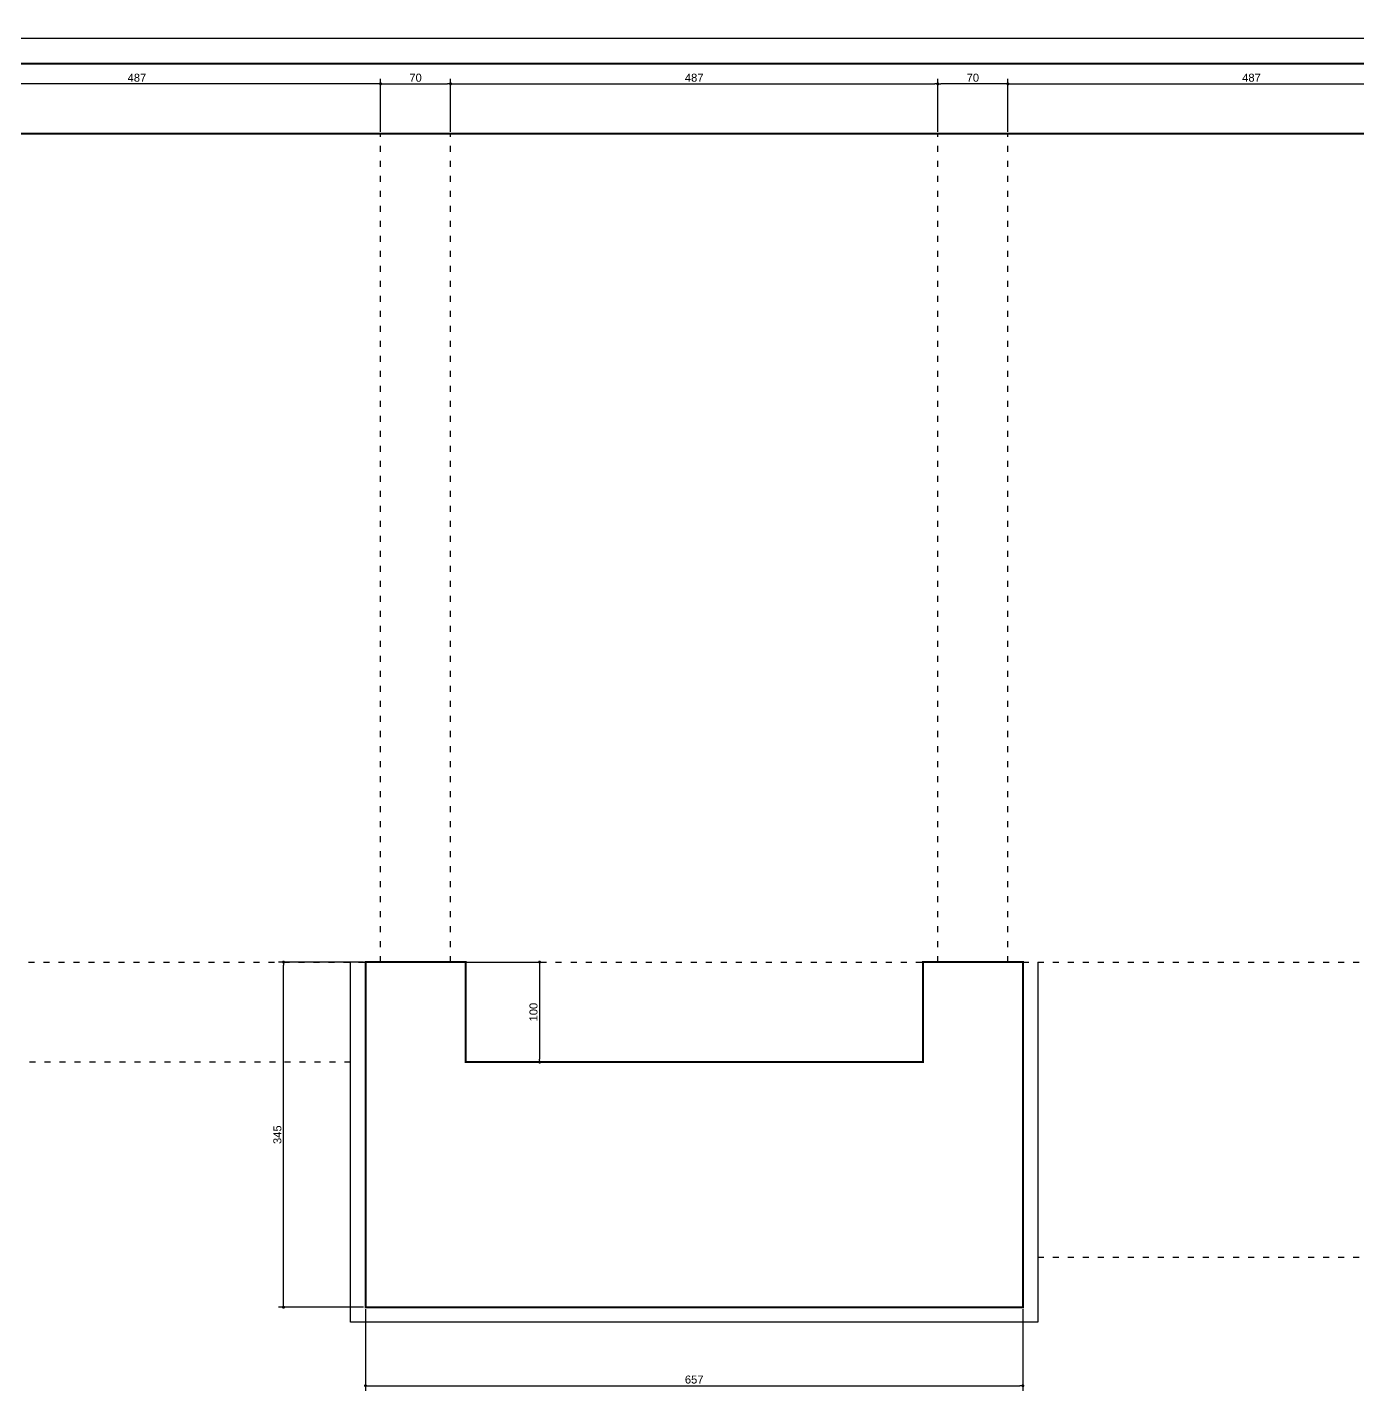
# Model space of a CAD drawing. Extents: x -6493 to 6606, y -1422 to 11651.
# Drawn here: x -4014 to -2684, y -886 to 477 of the extents above; entities that cross this region are included whole.
import ezdxf

# ---------------------------------------------------------------- set-up
doc = ezdxf.new("R2010")
doc.units = 0
doc.header["$PDMODE"] = 35
doc.linetypes.add('ACAD_ISO03W100', pattern=[30, 12, -18])
doc.layers.get('0').update_dxf_attribs({"linetype": 'CONTINUOUS'})
doc.layers.get('DEFPOINTS').update_dxf_attribs({"linetype": 'CONTINUOUS'})
for name, color, linetype in [('COTA', 7, 'CONTINUOUS'), ('PAREDE', 7, 'CONTINUOUS'), ('PAREDE_FINA', 7, 'CONTINUOUS')]:
    doc.layers.add(name, color=color, linetype=linetype)
doc.styles.add('TEXTO', font='ARIAL.TTF')
doc.dimstyles.new('COTA', dxfattribs={"dimtxt": 8, "dimasz": 3, "dimexe": 5, "dimexo": 2, "dimgap": 2, "dimtad": 1, "dimdec": 1, "dimdsep": 46, "dimtxsty": 'TEXTO', "dimblk1": 'DOT', "dimblk2": 'DOT', "dimsah": 1, "dimcen": 0, "dimclrd": 256, "dimclre": 256, "dimclrt": 256, "dimadec": 0, "dimazin": 0, "dimtfac": 1, "dimtdec": 4, "dimtmove": 0, "dimatfit": 3, "dimldrblk": 'DOT', "dimfxl": 1, "dimtolj": 1, "dimtzin": 0, "dimarcsym": 0})

# ---------------------------------------------------------------- blocks, each defined once
blk = doc.blocks.new('_DOT')
at = {"color": 0, "linetype": 'ByBlock'}
blk.add_line((-0.5, 0), (-1, 0), dxfattribs=at)
at = {"color": 0, "linetype": 'ByBlock', "const_width": 0.5}
blk.add_lwpolyline([(-0.25, 0, 1), (0.25, 0, 1)], format="xyb", close=True, dxfattribs=at)
blk = doc.blocks.new('*D13')
at = {"layer": 'COTA', "lineweight": -2}
for p, q in [((-4148, 372.6), (-4148, 425.4)), ((-3661, 372.6), (-3661, 425.4)), ((-3664, 420.4), (-4145, 420.4))]:
    blk.add_line(p, q, dxfattribs=at)
at = {"layer": 'DEFPOINTS', "color": 0}
for p in [(-4148, 420.4), (-4148, 370.6), (-3661, 370.6)]:
    blk.add_point(p, dxfattribs=at)
at = {"layer": 'COTA', "lineweight": -2, "xscale": 3, "yscale": 3, "zscale": 3, "rotation": 180}
blk.add_blockref('_DOT', (-4148, 420.4), dxfattribs=at)
at = {"layer": 'COTA', "lineweight": -2, "xscale": 3, "yscale": 3, "zscale": 3}
blk.add_blockref('_DOT', (-3661, 420.4), dxfattribs=at)
at = {"layer": 'COTA', "insert": (-3904.5, 426.5), "char_height": 8, "attachment_point": 5, "style": 'TEXTO'}
blk.add_mtext('\\A1;487', dxfattribs=at)
blk = doc.blocks.new('*D17')
at = {"layer": 'COTA', "lineweight": -2}
for p, q in [((-3678, -457.4), (-3763, -457.4)), ((-3758, -799.4), (-3758, -460.4)), ((-3678, -802.4), (-3763, -802.4))]:
    blk.add_line(p, q, dxfattribs=at)
at = {"layer": 'DEFPOINTS', "color": 0}
for p in [(-3758, -457.4), (-3676, -457.4), (-3676, -802.4)]:
    blk.add_point(p, dxfattribs=at)
at = {"layer": 'COTA', "lineweight": -2, "xscale": 3, "yscale": 3, "zscale": 3}
for p, rotation in [((-3758, -457.4), 90), ((-3758, -802.4), 270)]:
    blk.add_blockref('_DOT', p, dxfattribs=dict(at, rotation=rotation))
at = {"layer": 'COTA', "insert": (-3764.1, -629.9), "char_height": 8, "attachment_point": 5, "rotation": 90, "style": 'TEXTO'}
blk.add_mtext('\\A1;345', dxfattribs=at)
blk = doc.blocks.new('*D18')
at = {"layer": 'COTA', "lineweight": -2}
for p, q in [((-3574, -457.4), (-3497, -457.4)), ((-3502, -460.4), (-3502, -554.4)), ((-3574, -557.4), (-3497, -557.4))]:
    blk.add_line(p, q, dxfattribs=at)
at = {"layer": 'DEFPOINTS', "color": 0}
for p in [(-3576, -457.4), (-3576, -557.4), (-3502, -557.4)]:
    blk.add_point(p, dxfattribs=at)
at = {"layer": 'COTA', "lineweight": -2, "xscale": 3, "yscale": 3, "zscale": 3}
for p, rotation in [((-3502, -457.4), 90), ((-3502, -557.4), 270)]:
    blk.add_blockref('_DOT', p, dxfattribs=dict(at, rotation=rotation))
at = {"layer": 'COTA', "insert": (-3508.1, -507.4), "char_height": 8, "attachment_point": 5, "rotation": 90, "style": 'TEXTO'}
blk.add_mtext('\\A1;100', dxfattribs=at)
blk = doc.blocks.new('*D19')
at = {"layer": 'COTA', "lineweight": -2}
for p, q in [((-3661, 372.6), (-3661, 425.4)), ((-3591, 372.6), (-3591, 425.4)), ((-3658, 420.4), (-3594, 420.4))]:
    blk.add_line(p, q, dxfattribs=at)
at = {"layer": 'DEFPOINTS', "color": 0}
for p in [(-3591, 420.4), (-3661, 370.6), (-3591, 370.6)]:
    blk.add_point(p, dxfattribs=at)
at = {"layer": 'COTA', "lineweight": -2, "xscale": 3, "yscale": 3, "zscale": 3, "rotation": 180}
blk.add_blockref('_DOT', (-3661, 420.4), dxfattribs=at)
at = {"layer": 'COTA', "lineweight": -2, "xscale": 3, "yscale": 3, "zscale": 3}
blk.add_blockref('_DOT', (-3591, 420.4), dxfattribs=at)
at = {"layer": 'COTA', "insert": (-3626, 426.5), "char_height": 8, "attachment_point": 5, "style": 'TEXTO'}
blk.add_mtext('\\A1;70', dxfattribs=at)
blk = doc.blocks.new('*D20')
at = {"layer": 'COTA', "lineweight": -2}
for p, q in [((-3591, 372.6), (-3591, 425.4)), ((-3104, 372.6), (-3104, 425.4)), ((-3588, 420.4), (-3107, 420.4))]:
    blk.add_line(p, q, dxfattribs=at)
at = {"layer": 'DEFPOINTS', "color": 0}
for p in [(-3104, 420.4), (-3591, 370.6), (-3104, 370.6)]:
    blk.add_point(p, dxfattribs=at)
at = {"layer": 'COTA', "lineweight": -2, "xscale": 3, "yscale": 3, "zscale": 3, "rotation": 180}
blk.add_blockref('_DOT', (-3591, 420.4), dxfattribs=at)
at = {"layer": 'COTA', "lineweight": -2, "xscale": 3, "yscale": 3, "zscale": 3}
blk.add_blockref('_DOT', (-3104, 420.4), dxfattribs=at)
at = {"layer": 'COTA', "insert": (-3347.5, 426.5), "char_height": 8, "attachment_point": 5, "style": 'TEXTO'}
blk.add_mtext('\\A1;487', dxfattribs=at)
blk = doc.blocks.new('*D21')
at = {"layer": 'COTA', "lineweight": -2}
for p, q in [((-3104, 372.6), (-3104, 425.4)), ((-3034, 372.6), (-3034, 425.4)), ((-3037, 420.4), (-3101, 420.4))]:
    blk.add_line(p, q, dxfattribs=at)
at = {"layer": 'DEFPOINTS', "color": 0}
for p in [(-3104, 420.4), (-3104, 370.6), (-3034, 370.6)]:
    blk.add_point(p, dxfattribs=at)
at = {"layer": 'COTA', "lineweight": -2, "xscale": 3, "yscale": 3, "zscale": 3, "rotation": 180}
blk.add_blockref('_DOT', (-3104, 420.4), dxfattribs=at)
at = {"layer": 'COTA', "lineweight": -2, "xscale": 3, "yscale": 3, "zscale": 3}
blk.add_blockref('_DOT', (-3034, 420.4), dxfattribs=at)
at = {"layer": 'COTA', "insert": (-3069, 426.5), "char_height": 8, "attachment_point": 5, "style": 'TEXTO'}
blk.add_mtext('\\A1;70', dxfattribs=at)
blk = doc.blocks.new('*D22')
at = {"layer": 'COTA', "lineweight": -2}
for p, q in [((-3034, 372.6), (-3034, 425.4)), ((-2547, 372.6), (-2547, 425.4)), ((-3031, 420.4), (-2550, 420.4))]:
    blk.add_line(p, q, dxfattribs=at)
at = {"layer": 'DEFPOINTS', "color": 0}
for p in [(-2547, 420.4), (-3034, 370.6), (-2547, 370.6)]:
    blk.add_point(p, dxfattribs=at)
at = {"layer": 'COTA', "lineweight": -2, "xscale": 3, "yscale": 3, "zscale": 3, "rotation": 180}
blk.add_blockref('_DOT', (-3034, 420.4), dxfattribs=at)
at = {"layer": 'COTA', "lineweight": -2, "xscale": 3, "yscale": 3, "zscale": 3}
blk.add_blockref('_DOT', (-2547, 420.4), dxfattribs=at)
at = {"layer": 'COTA', "insert": (-2790.5, 426.5), "char_height": 8, "attachment_point": 5, "style": 'TEXTO'}
blk.add_mtext('\\A1;487', dxfattribs=at)
blk = doc.blocks.new('*D61')
at = {"layer": 'COTA', "lineweight": -2}
for p, q in [((-5904, 372.6), (-5904, 470.6)), ((877, 465.6), (-5901, 465.6)), ((880, 372.6), (880, 470.6))]:
    blk.add_line(p, q, dxfattribs=at)
at = {"layer": 'DEFPOINTS', "color": 0}
for p in [(-5904, 465.6), (-5904, 370.6), (880, 370.6)]:
    blk.add_point(p, dxfattribs=at)
at = {"layer": 'COTA', "lineweight": -2, "xscale": 3, "yscale": 3, "zscale": 3, "rotation": 180}
blk.add_blockref('_DOT', (-5904, 465.6), dxfattribs=at)
at = {"layer": 'COTA', "lineweight": -2, "xscale": 3, "yscale": 3, "zscale": 3}
blk.add_blockref('_DOT', (880, 465.6), dxfattribs=at)
at = {"layer": 'COTA', "insert": (-2512, 471.7), "char_height": 8, "attachment_point": 5, "style": 'TEXTO'}
blk.add_mtext('\\A1;6784', dxfattribs=at)
blk = doc.blocks.new('*D338')
at = {"layer": 'COTA', "lineweight": -2}
for p, q in [((-3676, -804.4), (-3676, -885.8)), ((-3019, -804.4), (-3019, -885.8)), ((-3673, -880.8), (-3022, -880.8))]:
    blk.add_line(p, q, dxfattribs=at)
at = {"layer": 'DEFPOINTS', "color": 0}
for p in [(-3676, -802.4), (-3019, -802.4), (-3019, -880.8)]:
    blk.add_point(p, dxfattribs=at)
at = {"layer": 'COTA', "lineweight": -2, "xscale": 3, "yscale": 3, "zscale": 3, "rotation": 180}
blk.add_blockref('_DOT', (-3676, -880.8), dxfattribs=at)
at = {"layer": 'COTA', "lineweight": -2, "xscale": 3, "yscale": 3, "zscale": 3}
blk.add_blockref('_DOT', (-3019, -880.8), dxfattribs=at)
at = {"layer": 'COTA', "insert": (-3347.5, -874.7), "char_height": 8, "attachment_point": 5, "style": 'TEXTO'}
blk.add_mtext('\\A1;657', dxfattribs=at)

msp = doc.modelspace()

# ---------------------------------------------------------------- linework, layer by layer
at = {"layer": 'PAREDE', "const_width": 2}
for points in [[(-5953.97, 370.58), (930.03, 370.58), (930.03, 440.58), (-5953.97, 440.58)], [(-3118.97, -557.42), (-3118.97, -457.42), (-3018.97, -457.42), (-3018.97, -802.42), (-3675.97, -802.42), (-3675.97, -457.42), (-3575.97, -457.42), (-3575.97, -557.42)]]:
    msp.add_lwpolyline(points, close=True, dxfattribs=at)
at = {"layer": 'PAREDE_FINA', "linetype": 'ACAD_ISO03W100', "ltscale": 0.5}
for points in [[(-3660.97, -457.42), (-3660.97, 370.58)], [(-3590.97, -457.42), (-3590.97, 370.58)], [(-3103.97, -457.42), (-3103.97, 370.58)], [(-3033.97, -457.42), (-3033.97, 370.58)], [(-4132.97, -457.42), (-3675.97, -457.42)], [(-3575.97, -457.42), (-3118.97, -457.42)], [(-3018.97, -457.42), (-2561.97, -457.42)], [(-3690.97, -557.42), (-4117.97, -557.42)], [(-3003.97, -752.42), (-2576.97, -752.42)]]:
    msp.add_lwpolyline(points, dxfattribs=at)
at = {"layer": 'PAREDE_FINA'}
for points in [[(-3003.97, -817.42), (-3690.97, -817.42), (-3690.97, -457.42)], [(-3003.97, -457.42), (-3003.97, -817.42)]]:
    msp.add_lwpolyline(points, dxfattribs=at)

# ---------------------------------------------------------------- dimensions: what is measured, and where the dimension line sits
at = {"layer": 'COTA'}
for base, p1, p2, picture, middle in [((-5903.97, 465.63), (880.03, 370.58), (-5903.97, 370.58), '*D61', (-2511.97, 471.71)), ((-4147.97, 420.41), (-3660.97, 370.58), (-4147.97, 370.58), '*D13', (-3904.47, 426.5)), ((-3590.97, 420.41), (-3660.97, 370.58), (-3590.97, 370.58), '*D19', (-3625.97, 426.5)), ((-3103.97, 420.41), (-3590.97, 370.58), (-3103.97, 370.58), '*D20', (-3347.47, 426.5)), ((-3103.97, 420.41), (-3033.97, 370.58), (-3103.97, 370.58), '*D21', (-3068.97, 426.5)), ((-2546.97, 420.41), (-3033.97, 370.58), (-2546.97, 370.58), '*D22', (-2790.47, 426.5)), ((-3018.97, -880.83), (-3675.97, -802.42), (-3018.97, -802.42), '*D338', (-3347.47, -874.74))]:
    dim = msp.add_linear_dim(base=base, p1=p1, p2=p2, dimstyle='COTA', dxfattribs=at)
    dim.commit()
    dim.dimension.update_dxf_attribs({"geometry": picture, "text_midpoint": middle})
for base, p1, p2, picture, middle in [((-3758.02, -457.42), (-3675.97, -802.42), (-3675.97, -457.42), '*D17', (-3764.11, -629.92)), ((-3501.99, -557.42), (-3575.97, -457.42), (-3575.97, -557.42), '*D18', (-3508.07, -507.42))]:
    dim = msp.add_linear_dim(base=base, p1=p1, p2=p2, angle=90, dimstyle='COTA', dxfattribs=at)
    dim.commit()
    dim.dimension.update_dxf_attribs({"geometry": picture, "text_midpoint": middle})

doc.saveas('drawing.dxf')
